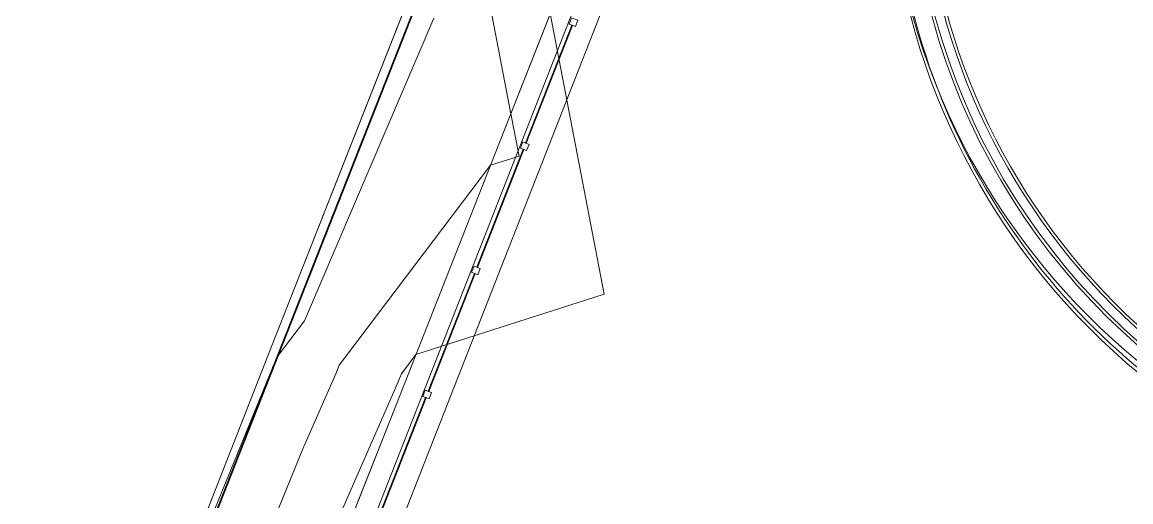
# Model space of a CAD drawing. Header units: metres. Extents: x -207 to 292, y -187 to 169.
# Drawn here: x -65.64 to -57.32, y -61.86 to -58.27 of the extents above; entities that cross this region are included whole.
import ezdxf

# ---------------------------------------------------------------- set-up
doc = ezdxf.new("R2010")
doc.units = ezdxf.units.M
for name, color, linetype, lineweight in [('A-GLAZ-CWMG', 7, 'Continuous', 9), ('C-TOPO', 7, 'Continuous', 9), ('C-TOPO-MAJR', 7, 'Continuous', 35), ('C-TOPO-MINR', 7, 'Continuous', 9), ('CERCO INTERIOR', 7, 'Continuous', 9), ('EQUIPOS PIS', 7, 'Continuous', 9), ('P-SANR-FIXT', 7, 'Continuous', 9), ('solera', 7, 'Continuous', 35)]:
    doc.layers.add(name, color=color, linetype=linetype, lineweight=lineweight)
doc.layers.add('PR10-ARQ-PL-001-Emplazamiento-C-1_dwg', color=7, linetype='Continuous', lineweight=9, true_color=0x767676)

# ---------------------------------------------------------------- blocks, each defined once
blk = doc.blocks.new('M_Estanque-Terraza - M_Estanque-Terraza-2331352-PLANTA EMPLAZAMIENTO ACTUALIZADO')
at = {"layer": 'P-SANR-FIXT'}
for centre, radius, start, end in [((-1.696641881242665e-15, 0), 5.151627146850166, 8.142219984546603e-13, 180.0000000000002), ((-1.242570705970596e-15, 0), 5.151627146850166, 8.142219984546603e-13, 180.0000000000002), ((-1.242570705970596e-15, 0), 5.126627146850165, 359.9999999999996, 180.0000000000002), ((-1.656194243939091e-15, 0), 5.126627146850165, 359.9999999999996, 180.0000000000002), ((-2.165734258596785e-15, 0), 4.998277258842649, 359.9999999999996, 180.0000000000002), ((-2.165734258596785e-15, 0), 4.975544739836833, 359.9999999999991, 179.9999999999998), ((-3.248601387895178e-15, 0), 4.905907101428718, 1.017777498068325e-12, 180.0000000000002), ((-3.248601387895178e-15, 0), 4.88317458242289, 1.024138607431252e-12, 180.0000000000002)]:
    blk.add_arc(centre, radius, start, end, dxfattribs=at)
blk = doc.blocks.new('Circular Mullion - 5mm-2127248-PLANTA EMPLAZAMIENTO ACTUALIZADO')
at = {"layer": 'A-GLAZ-CWMG'}
for p, q in [((-107.6478273724652, -45.39675011483385), (-107.9973915295227, -46.28009880061981)), ((-107.6455027706611, -45.39767002051003), (-107.9950669277186, -46.281018706296)), ((-107.9950669277186, -46.281018706296), (-107.6455027706611, -45.39767002051003)), ((-107.9927423259147, -46.28193861197219), (-107.6431781688572, -45.3985899261862)), ((-107.6455027706611, -45.39767002051003), (-107.647827372465, -45.39675011483385)), ((-107.6431781688571, -45.3985899261862), (-107.6455027706611, -45.39767002051003)), ((-107.9973915295225, -46.28009880061983), (-107.9950669277186, -46.28101870629602)), ((-107.9950669277186, -46.28101870629602), (-107.9927423259146, -46.28193861197219))]:
    blk.add_line(p, q, dxfattribs=at)
blk = doc.blocks.new('Rectangular Mullion - 50 x 50 mm-2128568-PLANTA EMPLAZAMIENTO ACTUALIZADO')
at = {"layer": 'A-GLAZ-CWMG'}
for p, q in [((0.025, 0.025), (-0.025, 0.025)), ((-0.025, 0.025), (-0.025, -0.025)), ((0.025, -0.025), (0.025, 0.025)), ((-0.025, -0.025), (0.025, -0.025))]:
    blk.add_line(p, q, dxfattribs=at)
blk = doc.blocks.new('Rectangular Mullion - 50 x 50 mm-2128569-PLANTA EMPLAZAMIENTO ACTUALIZADO')
at = {"layer": 'A-GLAZ-CWMG'}
for p, q in [((-0.025, -0.025), (-0.025, 0.025)), ((-0.025, 0.025), (0.025, 0.025)), ((0.025, 0.025), (0.025, -0.025)), ((0.025, -0.025), (-0.025, -0.025))]:
    blk.add_line(p, q, dxfattribs=at)
blk = doc.blocks.new('YADRAN_LASQUEMAS_ARQ_MO_002_TERRAZAS_rvt-1-PLANTA EMPLAZAMIENTO ACTUALIZADO')
at = {"layer": 'A-GLAZ-CWMG', "lineweight": 9}
for p, rotation in [((-169.402573105884, -104.8135201778659), 180.1291782009755), ((-169.402573105884, -104.8135201778659), 180.1291782009755), ((-169.402573105884, -104.8135201778659), 180.1291782009755), ((-169.402573105884, -104.8135201778659), 180.1291782009755), ((-169.7684380380471, -105.7441881376754), 180.1291782009755), ((-169.7684380380471, -105.7441881376754), 180.1291782009755), ((-169.7684380380471, -105.7441881376754), 180.1291782009755), ((-169.7684380380471, -105.7441881376754), 180.1291782009755), ((-170.1343029702116, -106.6748560974814), 180.1291782009755), ((-170.1343029702116, -106.6748560974814), 180.1291782009755), ((-170.1343029702116, -106.6748560974814), 180.1291782009755), ((-170.1343029702116, -106.6748560974814), 180.1291782009755), ((-170.5001679023751, -107.6055240572901), 180.1291782009783), ((-170.500167902375, -107.6055240572903), 180.1291782009755), ((-170.500167902375, -107.6055240572903), 180.1291782009755), ((-170.500167902375, -107.6055240572903), 180.1291782009755)]:
    blk.add_blockref('Circular Mullion - 5mm-2127248-PLANTA EMPLAZAMIENTO ACTUALIZADO', p, dxfattribs=dict(at, rotation=rotation))
at = {"layer": 'A-GLAZ-CWMG', "lineweight": 9, "extrusion": (0, 0, -1), "rotation": 291.4608217990221}
for name, p in [('Rectangular Mullion - 50 x 50 mm-2128568-PLANTA EMPLAZAMIENTO ACTUALIZADO', (61.50297843145935, -58.26586855555406)), ('Rectangular Mullion - 50 x 50 mm-2128569-PLANTA EMPLAZAMIENTO ACTUALIZADO', (61.50297843145935, -58.26586855555406)), ('Rectangular Mullion - 50 x 50 mm-2128568-PLANTA EMPLAZAMIENTO ACTUALIZADO', (61.86884336362316, -59.19653651536184)), ('Rectangular Mullion - 50 x 50 mm-2128569-PLANTA EMPLAZAMIENTO ACTUALIZADO', (61.86884336362316, -59.19653651536184)), ('Rectangular Mullion - 50 x 50 mm-2128568-PLANTA EMPLAZAMIENTO ACTUALIZADO', (62.23470829578697, -60.12720447516961)), ('Rectangular Mullion - 50 x 50 mm-2128569-PLANTA EMPLAZAMIENTO ACTUALIZADO', (62.23470829578697, -60.12720447516961)), ('Rectangular Mullion - 50 x 50 mm-2128568-PLANTA EMPLAZAMIENTO ACTUALIZADO', (62.60057322795078, -61.05787243497738)), ('Rectangular Mullion - 50 x 50 mm-2128569-PLANTA EMPLAZAMIENTO ACTUALIZADO', (62.60057322795078, -61.05787243497738))]:
    blk.add_blockref(name, p, dxfattribs=at)
at = {"layer": 'P-SANR-FIXT', "lineweight": 9, "rotation": 73.44705275205663}
blk.add_blockref('M_Estanque-Terraza - M_Estanque-Terraza-2331352-PLANTA EMPLAZAMIENTO ACTUALIZADO', (-53.98928973004558, -56.91877732183243), dxfattribs=at)
blk = doc.blocks.new('PR10-ARQ-PL-001-Emplazamiento-C-1_dwg-674643-PLANTA EMPLAZAMIENTO ACTUALIZADO')
at = {"layer": 'C-TOPO', "flags": 128}
for points in [[(-45.16328049316414, -13.62173714904785), (-58.65432678222663, -47.89474167480476), (-65.37344223632822, -64.96416024169929), (-65.55493348388681, -65.81135969238292), (-65.63799353027353, -66.67379077148445), (-65.62152011718757, -67.5400541748048), (-65.5057318359376, -68.39870408935558), (-65.29215882568367, -69.23838771972663), (-65.2407526611329, -69.37327716064463), (-64.98362416992197, -70.04801271972667), (-64.58420668945321, -70.81687741699226), (-64.09918048095712, -71.53481499023445), (-63.53496375732429, -72.19234229736333), (-62.89900722656257, -72.7807714965821), (-62.19971967773445, -73.29231701660167), (-61.44634240722664, -73.72022578125008), (-49.70080817871101, -78.33572080078136), (-47.33265505371101, -79.2662965576173), (-34.53525944824222, -84.29513378906265), (-34.50706582031257, -84.3062121826173), (-33.65736419677738, -84.47571811523444), (-32.79391457519535, -84.54767651367199), (-31.92787673950199, -84.52115720214853)], [(-31.92787673950199, -84.52115720214853), (-32.79391457519535, -84.54767651367199), (-33.65736419677738, -84.47571811523444), (-34.50706582031257, -84.3062121826173), (-34.53525944824222, -84.29513378906265), (-47.33265505371101, -79.2662965576173), (-49.70080817871101, -78.33572080078136), (-61.44634240722664, -73.72022578125008), (-62.19971967773445, -73.29231701660167), (-62.89900722656257, -72.7807714965821), (-63.53496375732429, -72.19234229736333), (-64.09918048095712, -71.53481499023445), (-64.58420668945321, -70.81687741699226), (-64.98362416992197, -70.04801271972667), (-65.2407526611329, -69.37327716064463), (-65.29215882568367, -69.23838771972663), (-65.5057318359376, -68.39870408935558), (-65.62152011718757, -67.5400541748048), (-65.63799353027353, -66.67379077148445), (-65.55493348388681, -65.81135969238292), (-65.37344223632822, -64.96416024169929), (-58.65432678222663, -47.89474167480476), (-45.16328049316414, -13.62173714904785)], [(-38.52224399414069, 3.372478450012207), (-63.79554320068367, -60.76652343750007), (-64.78684548339852, -63.30252213134773), (-65.4417450439454, -65.55951925048835), (-65.5127453613282, -67.79552230224617), (-65.1875419555665, -69.34052102050788), (-63.72014315185554, -71.90552259521488), (-61.85614530029304, -73.53752065429698), (-59.32984368896495, -74.62151960449226), (-56.13114125976573, -75.9085201171876), (-44.72754429931648, -80.48251999511726), (-36.21034324951179, -83.80852163085949), (-33.87834373168949, -84.43152546386733), (-31.14114336547855, -84.39252319335945), (-28.35304378051761, -83.23651933593761), (-25.96854281616215, -80.47152531738288), (-25.03934371948246, -78.3455248535157), (-19.54854398803715, -64.51052281494148), (-16.74504301757816, -57.44452155761726), (-5.944042996215821, -30.10852034912113), (-2.296743239593506, -20.79352148437503)], [(-64.40006444091804, -68.29521738281261), (-64.50276514892586, -67.68590108642589), (-64.53299586181647, -67.50654924316413), (-64.53571662597665, -67.44789700927741), (-64.57007266845712, -66.70761661376957), (-64.51076000976572, -65.91002808837895), (-64.42110036621102, -65.45567442626961), (-64.39035340576181, -65.29986068115241), (-64.35591829833992, -65.12536900634773), (-64.1078032104493, -64.36503867187511), (-63.80508680419929, -63.59765295410163), (-63.24434428710945, -62.17615832519539), (-63.23589364013679, -62.15474102783211), (-62.79383690185558, -61.03412570800788), (-62.74412365722664, -60.90809619140632), (-62.02515823974617, -59.08551441650401), (-61.61448563232429, -58.04445238037117), (-61.60803486328133, -58.02809523925789), (-60.54190924072277, -55.32545555419926), (-60.49993970947273, -55.21906669921882), (-59.39130970458991, -52.40867080078132), (-58.48249075927742, -50.10480212402347), (-58.43238684082039, -49.97779127197273), (-57.65746204833995, -48.01334373779304)], [(-57.65746204833995, -48.01334373779304), (-58.43238684082039, -49.97779127197273), (-58.48249075927742, -50.10480212402347), (-59.39130970458991, -52.40867080078132), (-60.49993970947273, -55.21906669921882), (-60.54190924072277, -55.32545555419926), (-61.60803486328133, -58.02809523925789), (-61.61448563232429, -58.04445238037117), (-62.02515823974617, -59.08551441650401), (-62.74412365722664, -60.90809619140632), (-62.79383690185558, -61.03412570800788), (-63.23589364013679, -62.15474102783211), (-63.24434428710945, -62.17615832519539), (-63.80508680419929, -63.59765295410163), (-64.1078032104493, -64.36503867187511), (-64.35591829833992, -65.12536900634773), (-64.39035340576181, -65.29986068115241), (-64.42110036621102, -65.45567442626961), (-64.51076000976572, -65.91002808837895), (-64.57007266845712, -66.70761661376957), (-64.53571662597665, -67.44789700927741), (-64.53299586181647, -67.50654924316413), (-64.50276514892586, -67.68590108642589), (-64.40006444091804, -68.29521738281261)]]:
    blk.add_lwpolyline(points, dxfattribs=at)
at = {"layer": 'C-TOPO-MAJR', "color": 1, "lineweight": 9, "true_color": 0xff0000, "flags": 128}
blk.add_lwpolyline([(-65.44827570299638, -65.76524984799725), (-65.43250071781941, -65.57169485202755), (-65.43238750580572, -65.56304375680494), (-65.43232887562546, -65.55856353199584), (-65.43189078765302, -65.55708817524946), (-65.43131543247577, -65.55535203028265), (-65.42874606668963, -65.54788310974308), (-64.76943315533269, -63.3297634608327), (-64.762534706698, -63.30982892166481), (-64.74877886438638, -63.27472617514147), (-63.76036526453472, -60.85648543111131), (-63.75981629497176, -60.85514232882641), (-63.72877727116691, -60.78435793856006), (-63.72527734609638, -60.77598269329356), (-63.52102567457153, -60.50586296950836), (-62.5501082120209, -58.23508247341611)], dxfattribs=at)
at = {"layer": 'C-TOPO-MINR', "color": 9, "true_color": 0xc0c0c0, "flags": 128}
for points in [[(-65.09508013235967, -67.98309032463712), (-65.101425806035, -67.7508788053975), (-65.09481909660693, -67.67225656731512), (-65.09261614427862, -67.6460406357191), (-65.08463229039633, -67.30145410302377), (-64.99104372543533, -66.15314656988743), (-64.98552305525277, -65.73128459706399), (-64.98266401337673, -65.51281093239837), (-64.96130109324147, -65.44086664192044), (-64.93324447568004, -65.3562052757047), (-64.80795193276458, -64.9919908643956), (-64.45849137127098, -63.81630429036368), (-64.32838713681754, -63.44034034615417), (-64.06895296139744, -62.77830512555823), (-63.5271846985607, -61.45282145433909), (-63.52299682580804, -61.44257545557628), (-63.28621232839524, -60.90258919894435), (-63.25951277740369, -60.83869774882648), (-62.12476119366484, -59.33800606745103), (-61.91152722536468, -59.26960616139737), (-61.97240190809021, -58.95372157753682), (-61.9726541289341, -58.95241277931814), (-62.1487869282485, -58.03844274243987)], [(-61.67591686937778, -58.21307648732749), (-61.27294623870833, -60.30412984937852), (-62.68448586140298, -60.75691501467362), (-62.79374820871091, -60.90141280435928), (-62.84364738562351, -61.02082045932855), (-63.28617735664425, -62.03000858232603), (-63.29400413258656, -62.04915747756681), (-63.38912705840841, -62.28188407597487), (-63.89423956693701, -63.57085177064349), (-64.14754958720917, -64.30284511989453), (-64.1871577988395, -64.43609861904804), (-64.43517351888421, -65.1570585211266), (-64.49071139882982, -65.32464510859135), (-64.53299915112794, -65.46705833280075), (-64.53865860469969, -65.89952543732292), (-64.544783576333, -66.36756510121373), (-64.54745575957297, -66.5717599645322), (-64.38071380158729, -67.04186848708235), (-64.55091589255345, -66.83616600167917), (-64.55381702604045, -67.05785609650053), (-64.5630795842468, -67.4576320522318), (-64.56805918195803, -67.51689107082039), (-64.58299312071105, -67.69461035769481), (-64.56864923241908, -68.21950594207215)]]:
    blk.add_lwpolyline(points, dxfattribs=at)
at = {"layer": 'CERCO INTERIOR', "flags": 128}
for points in [[(-26.8741051890701, -80.12936918377876), (-28.51400438018143, -82.00503176808358), (-30.80006296537817, -83.2052969479561), (-33.47521145634354, -83.40564562439918), (-60.36965272299945, -72.83466478347779), (-62.48292058303953, -71.58020193815231), (-63.9696666777134, -69.48232596635819), (-64.49798364259303, -67.0580460703373), (-63.95847878903151, -64.42976371884346), (-36.30947658650577, 6.0375552546978), (-35.12356038734317, 8.298024226427078), (-33.13335930243134, 9.89046128511429), (-30.63597393147647, 10.59442198872566), (-28.05654404334724, 10.33743979454041), (-2.045945981666446, 0.01674255847930908), (-0.04331390947103501, -1.294962766170502), (1.476995850875974, -3.37822363615036), (1.971749149933457, -5.810420047044754), (1.49688543073833, -8.303512711524963), (0.5782354609668254, -10.63827511429787), (-26.93075168073177, -80.27276047945023)], [(-33.40204916082322, -83.21950783133508), (-60.2814546571672, -72.654436866045), (-62.34430397056043, -71.42990311503411), (-63.78292929194868, -69.39992805242538), (-64.29355937637389, -67.05680767416955), (-63.76601963855327, -64.48681525826454), (-36.12728963367641, 5.954323592185975), (-34.9659094888717, 8.168024513721466), (-33.0400690395385, 9.70896413087845), (-30.61814039081335, 10.39165516376495), (-28.10425808548927, 10.14120331168175), (-2.138562422469259, -0.1616771852970123), (-0.1833848904818296, -1.442300224304199), (1.28971039749682, -3.460863713026047), (1.767911579459906, -5.811690279245378), (1.303919984921813, -8.24770295739174), (0.3921237623691559, -10.56504646062851)]]:
    blk.add_lwpolyline(points, dxfattribs=at)
at = {"layer": 'EQUIPOS PIS'}
blk.add_circle((-54.00120098166168, -56.83122732400894), 5.147159958183774, dxfattribs=at)
at = {"layer": 'solera'}
blk.add_line((-36.69884632237256, 7.881535067558289), (-65.37344040736556, -64.96416011452675), dxfattribs=at)

msp = doc.modelspace()

# ---------------------------------------------------------------- linework, layer by layer
at = {"layer": 'C-TOPO'}
for p, q in [((-38.52224399414066, 3.372478450012207), (-63.79554320068367, -60.76652343750004)), ((-58.65432678222663, -47.89474167480473), (-65.37344223632822, -64.96416024169929)), ((-65.37344223632822, -64.96416024169929), (-58.65432678222663, -47.89474167480473)), ((-62.02515823974613, -59.08551441650398), (-61.61448563232425, -58.04445238037117)), ((-61.61448563232425, -58.04445238037117), (-62.02515823974613, -59.08551441650398)), ((-62.74412365722664, -60.90809619140629), (-62.02515823974613, -59.08551441650398)), ((-62.02515823974613, -59.08551441650398), (-62.74412365722664, -60.90809619140629)), ((-63.79554320068367, -60.76652343750004), (-64.78684548339852, -63.30252213134773)), ((-62.79383690185554, -61.03412570800788), (-62.74412365722664, -60.90809619140629)), ((-62.74412365722664, -60.90809619140629), (-62.79383690185554, -61.03412570800788)), ((-63.23589364013677, -62.1547410278321), (-62.79383690185554, -61.03412570800788)), ((-62.79383690185554, -61.03412570800788), (-63.23589364013677, -62.1547410278321))]:
    msp.add_line(p, q, dxfattribs=at)
at = {"layer": 'C-TOPO-MAJR', "color": 1, "lineweight": 9, "true_color": 0xff0000, "flags": 128}
msp.add_lwpolyline([(-65.44827570299638, -65.76524984799725), (-65.43250071781941, -65.57169485202755), (-65.43238750580572, -65.56304375680494), (-65.43232887562546, -65.55856353199584), (-65.43189078765302, -65.55708817524946), (-65.43131543247577, -65.55535203028265), (-65.42874606668963, -65.54788310974308), (-64.76943315533269, -63.3297634608327), (-64.762534706698, -63.30982892166481), (-64.74877886438638, -63.27472617514147), (-63.76036526453473, -60.85648543111131), (-63.75981629497176, -60.85514232882641), (-63.72877727116691, -60.78435793856006), (-63.72527734609638, -60.77598269329356), (-63.52102567457155, -60.50586296950836), (-62.5501082120209, -58.23508247341611)], dxfattribs=at)
at = {"layer": 'C-TOPO-MINR', "color": 9, "true_color": 0xc0c0c0, "flags": 128}
for points in [[(-61.97265412893405, -58.9524127793181), (-62.14878692824845, -58.03844274243982), (-62.14559826878798, -58.03032408830495), (-61.57158916883859, -56.56883802793084), (-61.03532377195783, -55.23216050158625), (-61.01490986315076, -55.1785291742433), (-60.43667761679288, -53.65940007565989), (-59.9012576370938, -52.24604178296767), (-59.43880227655034, -51.11167653933948), (-58.91432173867366, -49.76731792722946), (-58.89059646089576, -49.70650483846442), (-58.46451093318237, -48.71936220569227)], [(-62.68448586140298, -60.75691501467363), (-61.27294623870833, -60.30412984937852), (-61.67591686937778, -58.21307648732749), (-61.67758648945592, -58.20441266815054)], [(-62.1247611936648, -59.33800606745097), (-61.91152722536462, -59.26960616139732), (-61.97240190809017, -58.95372157753674), (-61.97265412893405, -58.9524127793181)], [(-62.1247611936648, -59.33800606745097), (-63.25951277740365, -60.83869774882642), (-63.28621232839522, -60.90258919894431), (-63.522996825808, -61.44257545557622), (-63.52718469856065, -61.45282145433906), (-64.06895296139739, -62.77830512555816), (-64.3283871368175, -63.44034034615413), (-64.45849137127092, -63.81630429036361), (-64.80795193276457, -64.99199086439556), (-64.93324447568, -65.35620527570462), (-64.96130109324142, -65.44086664192041), (-64.98266401337669, -65.5128109323983), (-64.98552305525271, -65.73128459706392), (-64.9910437254353, -66.15314656988737), (-65.08463229039627, -67.30145410302373), (-65.09261614427857, -67.64604063571905), (-65.09481909660688, -67.67225656731509), (-65.10142580603497, -67.75087880539742), (-65.09508013235963, -67.98309032463705)], [(-64.544783576333, -66.36756510121373), (-64.53865860469969, -65.89952543732292), (-64.53299915112794, -65.46705833280075), (-64.49071139882982, -65.32464510859135), (-64.43517351888421, -65.1570585211266), (-64.1871577988395, -64.43609861904804), (-64.14754958720917, -64.30284511989453), (-63.89423956693701, -63.57085177064349), (-63.38912705840841, -62.28188407597487), (-63.29400413258656, -62.04915747756681), (-63.28617735664425, -62.03000858232603), (-62.84364738562351, -61.02082045932855), (-62.79374820871091, -60.90141280435928), (-62.68448586140298, -60.75691501467362)]]:
    msp.add_lwpolyline(points, dxfattribs=at)

# ---------------------------------------------------------------- block references
at = {"lineweight": 5}
msp.add_blockref('YADRAN_LASQUEMAS_ARQ_MO_002_TERRAZAS_rvt-1-PLANTA EMPLAZAMIENTO ACTUALIZADO', (0, 0), dxfattribs=at)
at = {"layer": 'PR10-ARQ-PL-001-Emplazamiento-C-1_dwg', "color": 7}
msp.add_blockref('PR10-ARQ-PL-001-Emplazamiento-C-1_dwg-674643-PLANTA EMPLAZAMIENTO ACTUALIZADO', (0, 0), dxfattribs=at)

doc.saveas('drawing.dxf')
